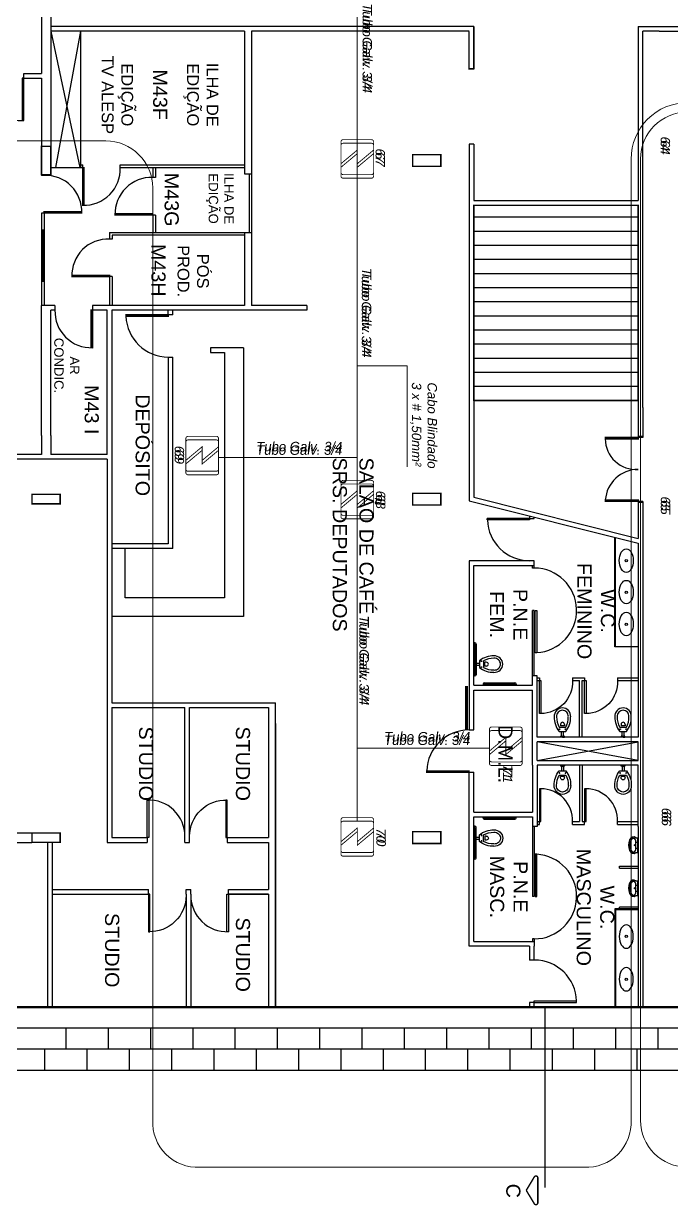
# Model space of a CAD drawing. Header units: metres. Extents: x -331 to 2982, y 362 to 2539.
# Drawn here: x 2805.57 to 2819.36, y 1292.61 to 1317.75 of the extents above; entities that cross this region are included whole.
import ezdxf
from ezdxf.enums import TextEntityAlignment as Align

# ---------------------------------------------------------------- set-up
doc = ezdxf.new("R2010")
doc.units = ezdxf.units.M
doc.layers.get('0').update_dxf_attribs({"color": 251})
for name, color, linetype in [('CX', 251, 'Continuous'), ('DET. FUMAÇA', 1, 'Continuous'), ('Div', 251, 'Continuous'), ('Mob', 251, 'Continuous'), ('Pis', 251, 'Continuous')]:
    doc.layers.add(name, color=color, linetype=linetype)
doc.styles.add('ARIAL', font='arial.ttf')
doc.styles.add('DESTAQUE', font='arial.ttf', dxfattribs={"height": 0.4})
doc.styles.get("Standard").update_dxf_attribs({"font": 'arial.ttf', "height": 0.3})

# ---------------------------------------------------------------- blocks, each defined once
blk = doc.blocks.new('Detector de fumaça')
at = {"layer": 'DET. FUMAÇA', "linetype": 'Continuous', "lineweight": 15, "const_width": 0.0187}
blk.add_lwpolyline([(774.599, 539.816), (775.249, 539.816, -0.414214), (775.296, 539.769), (775.296, 539.167, -0.414214), (775.249, 539.12), (774.599, 539.12, -0.414214), (774.553, 539.167), (774.553, 539.769, -0.414214)], format="xyb", close=True, dxfattribs=at)
blk.add_lwpolyline([(774.773, 539.816), (775.064, 539.468), (774.773, 539.468), (775.064, 539.12)], dxfattribs=at)
blk = doc.blocks.new('derw')
at = {"layer": 'Div', "color": 2, "linetype": 'Continuous', "lineweight": 15}
blk.add_lwpolyline([(814.419, 2191.53), (814.419, 2192.589), (816.571, 2192.589)], dxfattribs=at)
at = {"layer": 'Div', "color": 2, "linetype": 'Continuous', "lineweight": 15, "insert": (814.772, 2193.224), "char_height": 0.2, "attachment_point": 1}
blk.add_mtext_dynamic_manual_height_columns('{\\fArial|b0|i1|c0|p34;Cabo Blindado \\P3 x # 1,50mm²}', width=13.3188, gutter_width=2.5, heights=[0], dxfattribs=at)
blk = doc.blocks.new('VASO-SAN')
for p, q in [((302.351, 172.465), (302.38, 172.465)), ((302.38, 172.465), (302.38, 172.383)), ((302.411, 172.354), (302.411, 172.494)), ((302.499, 172.354), (302.499, 172.494)), ((302.599, 172.444), (302.499, 172.444)), ((302.599, 172.444), (302.599, 172.455)), ((302.599, 172.404), (302.599, 172.444)), ((302.619, 172.464), (302.609, 172.464)), ((302.619, 172.424), (302.619, 172.464)), ((302.619, 172.424), (302.619, 172.383)), ((302.351, 172.383), (302.38, 172.383)), ((302.599, 172.404), (302.499, 172.404)), ((302.599, 172.404), (302.599, 172.393)), ((302.619, 172.383), (302.609, 172.383))]:
    blk.add_line(p, q)
for centre in [(302.453, 172.486), (302.453, 172.362)]:
    blk.add_circle(centre, 0.00707)
for centre, radius, start, end in [((302.178, 172.42), 0.179, 86.6811, 178.7962), ((302.178, 172.427), 0.179, 181.2038, 273.3189), ((302.178, 172.42), 0.129, 86.6811, 178.7962), ((302.178, 172.427), 0.129, 181.2038, 273.3189), ((302.205, 172.134), 0.464, 50.6979, 92.0637), ((302.205, 172.134), 0.414, 60.1325, 92.0637), ((302.349, 172.422), 0.043, 86.6811, 178.7962), ((302.349, 172.426), 0.043, 181.2038, 273.3189), ((302.609, 172.455), 0.00935, 90, 180), ((302.205, 172.713), 0.464, 267.9363, 309.3021), ((302.205, 172.713), 0.414, 267.9363, 299.8675), ((302.609, 172.393), 0.00935, 180, 270)]:
    blk.add_arc(centre, radius, start, end)
blk = doc.blocks.new('MICTORIO')
at = {"layer": 'Mob'}
for p, q in [((251.968, 50.61), (251.968, 50.569)), ((251.968, 50.569), (252.282, 50.569)), ((252.063, 50.61), (252.187, 50.61)), ((252.063, 50.61), (252.063, 50.569)), ((252.187, 50.61), (252.187, 50.569)), ((252.282, 50.61), (252.282, 50.569))]:
    blk.add_line(p, q, dxfattribs=at)
blk.add_circle((252.125, 50.628), 0.0135, dxfattribs=at)
for centre, start, end in [((252.06, 50.743), 238.9514, 271.4823), ((252.19, 50.743), 268.5177, 301.0486)]:
    blk.add_arc(centre, 0.133, start, end, dxfattribs=at)
blk.add_ellipse((252.125, 50.659), major_axis=(-0.176, 0), ratio=0.617486, start_param=2.673339, end_param=6.751439, dxfattribs=at)
blk.add_rational_spline([(252.259, 50.629), (252.299, 50.679), (252.222, 50.717), (252.125, 50.766), (252.028, 50.717), (251.951, 50.679), (251.991, 50.629)], [1, 0.849339352205, 1, 0.762772005307, 1, 0.849339352207, 1], degree=2, knots=[2.673339, 2.673339, 2.673339, 3.868953, 3.868953, 5.555825, 5.555825, 6.751439, 6.751439, 6.751439], dxfattribs=at)
blk = doc.blocks.new('porta .9')
at = {"layer": 'CX', "ltscale": 8}
blk.add_lwpolyline([(0, 0), (0.03, 0), (0.03, 0.9), (0, 0.9)], close=True, dxfattribs=at)
at = {"layer": 'CX', "color": 1, "ltscale": 8}
blk.add_arc((0.03, 0.0295), 0.8705, 358.05796, 90, dxfattribs=at)
blk = doc.blocks.new('porta .7')
at = {"layer": 'CX', "ltscale": 8}
blk.add_lwpolyline([(0, 0), (0.03, 0), (0.03, 0.7), (0, 0.7)], close=True, dxfattribs=at)
at = {"layer": 'CX', "color": 1, "ltscale": 8}
blk.add_arc((0.03, 0.029), 0.671, 357.4911, 90, dxfattribs=at)
blk = doc.blocks.new('porta .8')
at = {"layer": 'CX', "ltscale": 8}
blk.add_lwpolyline([(0.03, 0), (0, 0), (0, 0.8), (0.03, 0.8)], close=True, dxfattribs=at)
at = {"layer": 'CX', "color": 1, "ltscale": 8}
blk.add_arc((0.029, 0.03), 0.771, 0, 92.1894, dxfattribs=at)

msp = doc.modelspace()

# ---------------------------------------------------------------- linework, layer by layer
at = {"lineweight": 0}
msp.add_lwpolyline([(2857.361, 1315.535), (2857.361, 1296.825), (2795.241, 1296.825), (2795.241, 1372.335)], dxfattribs=at)
msp.add_lwpolyline([(2818.651, 1309.735), (2818.651, 1313.885), (2815.151, 1313.885), (2815.151, 1309.735)], close=True, dxfattribs=at)
at = {"layer": 'Div', "color": 150, "linetype": 'Continuous', "lineweight": 0}
for p, q in [((2812.674, 1300.784), (2812.674, 1320.157)), ((2809.721, 1308.522), (2812.674, 1308.522)), ((2815.486, 1302.341), (2812.674, 1302.341))]:
    msp.add_line(p, q, dxfattribs=at)
at = {"layer": 'Div', "lineweight": 0}
for p, q in [((2806.781, 1314.745), (2806.831, 1314.745)), ((2806.781, 1314.745), (2806.831, 1314.745)), ((2806.831, 1314.685), (2806.831, 1314.745)), ((2807.631, 1314.745), (2810.271, 1314.745)), ((2807.631, 1314.745), (2810.271, 1314.745)), ((2807.631, 1314.685), (2807.631, 1314.745)), ((2805.951, 1314.535), (2805.951, 1314.518)), ((2805.951, 1314.535), (2805.951, 1314.518)), ((2806.011, 1314.518), (2805.951, 1314.518)), ((2806.011, 1314.518), (2805.951, 1314.518)), ((2806.011, 1314.518), (2806.011, 1314.535)), ((2806.011, 1314.518), (2806.011, 1314.535)), ((2806.771, 1314.685), (2806.831, 1314.685)), ((2806.771, 1314.685), (2806.831, 1314.685)), ((2807.631, 1314.685), (2810.271, 1314.685)), ((2807.631, 1314.685), (2810.271, 1314.685)), ((2808.321, 1314.685), (2808.321, 1314.476)), ((2808.381, 1314.476), (2808.321, 1314.476)), ((2808.381, 1314.476), (2808.321, 1314.476)), ((2808.381, 1314.685), (2808.381, 1314.476)), ((2810.371, 1314.555), (2810.371, 1313.305)), ((2810.421, 1314.555), (2810.421, 1313.305)), ((2805.951, 1313.718), (2805.951, 1311.755)), ((2806.011, 1313.718), (2805.951, 1313.718)), ((2806.011, 1313.718), (2806.011, 1311.755)), ((2808.321, 1313.676), (2808.321, 1313.305)), ((2808.381, 1313.676), (2808.321, 1313.676)), ((2808.381, 1313.676), (2808.381, 1313.305)), ((2806.011, 1313.353), (2805.951, 1313.353)), ((2806.011, 1313.353), (2805.951, 1313.353)), ((2805.981, 1313.353), (2805.981, 1312.262)), ((2805.981, 1313.353), (2805.981, 1312.262)), ((2807.401, 1313.305), (2807.401, 1313.166)), ((2807.401, 1313.305), (2810.271, 1313.305)), ((2807.401, 1313.305), (2807.401, 1313.166)), ((2808.011, 1313.245), (2807.461, 1313.245)), ((2807.461, 1313.245), (2807.461, 1313.166)), ((2810.271, 1313.245), (2807.461, 1313.245)), ((2807.461, 1313.245), (2807.461, 1313.166)), ((2808.071, 1313.305), (2810.271, 1313.305)), ((2807.461, 1313.166), (2807.401, 1313.166)), ((2807.461, 1313.166), (2807.401, 1313.166)), ((2806.011, 1312.262), (2805.951, 1312.262)), ((2807.401, 1312.366), (2807.401, 1311.755)), ((2807.461, 1312.366), (2807.401, 1312.366)), ((2807.461, 1312.366), (2807.461, 1311.755)), ((2816.341, 1307.225), (2815.441, 1307.225)), ((2815.441, 1307.195), (2815.441, 1307.225)), ((2816.341, 1307.195), (2815.441, 1307.195)), ((2816.401, 1306.168), (2816.401, 1306.225)), ((2816.441, 1306.168), (2816.401, 1306.168)), ((2816.441, 1306.168), (2816.441, 1306.225)), ((2816.401, 1303.875), (2816.401, 1305.268)), ((2816.441, 1305.268), (2816.401, 1305.268)), ((2816.441, 1303.875), (2816.441, 1305.268)), ((2816.461, 1305.268), (2816.491, 1305.268)), ((2816.461, 1304.368), (2816.461, 1305.268)), ((2816.491, 1305.268), (2816.491, 1304.368)), ((2816.491, 1304.368), (2816.461, 1304.368)), ((2816.501, 1303.835), (2816.551, 1303.835)), ((2816.501, 1303.775), (2816.551, 1303.775)), ((2816.551, 1303.835), (2816.551, 1303.775)), ((2817.251, 1303.835), (2817.511, 1303.835)), ((2817.251, 1303.835), (2817.251, 1303.775)), ((2817.251, 1303.775), (2817.401, 1303.775)), ((2817.401, 1302.575), (2817.401, 1303.775)), ((2817.461, 1302.575), (2817.461, 1303.775)), ((2817.461, 1303.775), (2817.511, 1303.775)), ((2817.511, 1303.835), (2817.511, 1303.775)), ((2818.211, 1303.835), (2818.651, 1303.835)), ((2818.211, 1303.835), (2818.211, 1303.775)), ((2818.211, 1303.775), (2818.651, 1303.775)), ((2817.401, 1301.975), (2817.401, 1300.775)), ((2817.461, 1301.975), (2817.461, 1300.775)), ((2816.401, 1300.675), (2816.401, 1299.183)), ((2816.441, 1300.675), (2816.441, 1299.183)), ((2816.501, 1300.775), (2816.551, 1300.775)), ((2816.501, 1300.715), (2816.551, 1300.715)), ((2816.551, 1300.715), (2816.551, 1300.775)), ((2817.251, 1300.775), (2817.401, 1300.775)), ((2817.251, 1300.715), (2817.251, 1300.775)), ((2817.251, 1300.715), (2817.511, 1300.715)), ((2817.461, 1300.775), (2817.511, 1300.775)), ((2817.511, 1300.715), (2817.511, 1300.775)), ((2818.211, 1300.775), (2818.651, 1300.775)), ((2818.211, 1300.715), (2818.211, 1300.775)), ((2818.211, 1300.715), (2818.651, 1300.715)), ((2816.461, 1300.083), (2816.461, 1299.183)), ((2816.491, 1300.083), (2816.461, 1300.083)), ((2816.491, 1299.183), (2816.491, 1300.083)), ((2818.251, 1299.827), (2818.651, 1299.827)), ((2818.251, 1299.787), (2818.251, 1299.827)), ((2818.251, 1299.787), (2818.651, 1299.787)), ((2816.441, 1299.183), (2816.401, 1299.183)), ((2816.461, 1299.183), (2816.491, 1299.183)), ((2818.651, 1298.959), (2818.251, 1298.959)), ((2818.251, 1298.919), (2818.251, 1298.959)), ((2816.401, 1298.283), (2816.401, 1298.225)), ((2816.441, 1298.283), (2816.401, 1298.283)), ((2816.441, 1298.283), (2816.441, 1298.225)), ((2817.341, 1296.931), (2817.341, 1296.961))]:
    msp.add_line(p, q, dxfattribs=at)
at = {"layer": 'Div', "color": 230, "linetype": 'Continuous', "lineweight": 0}
msp.add_line((2818.701, 1294.425), (2818.701, 1314.868), dxfattribs=at)
at = {"layer": 'Div', "lineweight": 0, "ltscale": 0.8}
for p, q in [((2818.751, 1308.967), (2818.651, 1308.967)), ((2818.651, 1308.967), (2818.651, 1308.947)), ((2818.751, 1308.947), (2818.651, 1308.947)), ((2818.751, 1308.967), (2818.751, 1308.947)), ((2818.751, 1307.587), (2818.651, 1307.587)), ((2818.651, 1307.587), (2818.651, 1307.567)), ((2818.751, 1307.567), (2818.651, 1307.567)), ((2818.751, 1307.587), (2818.751, 1307.567)), ((2816.341, 1307.225), (2816.341, 1307.195))]:
    msp.add_line(p, q, dxfattribs=at)
at = {"layer": 'Div', "color": 230, "linetype": 'Continuous', "lineweight": 0}
msp.add_lwpolyline([(2795.596, 1368.635), (2795.596, 1316.253, 0.414214), (2796.596, 1315.253), (2807.321, 1315.253, -0.414214), (2808.321, 1314.253), (2808.321, 1294.425, 0.443123), (2809.321, 1293.425), (2817.501, 1293.425, 0.444595), (2818.5, 1294.425), (2818.501, 1314.868, -0.414214), (2819.701, 1316.068), (2830.042, 1316.068, -0.414214), (2831.242, 1314.868), (2831.242, 1294.425, 0.414214), (2832.242, 1293.425), (2856.044, 1293.425, 0.414214), (2857.044, 1294.425), (2857.044, 1313.563, 0.414214), (2856.044, 1314.563), (2838.915, 1314.563, -0.414214), (2837.915, 1315.563), (2837.915, 1388.954, 0.414214)], format="xyb", dxfattribs=at)
at = {"layer": 'Div', "lineweight": 0, "ltscale": 0.8}
for points in [[(2817.951, 1308.947), (2817.951, 1308.917), (2818.651, 1308.917), (2818.651, 1308.947)], [(2817.951, 1307.617), (2817.951, 1307.587), (2818.651, 1307.587), (2818.651, 1307.617)]]:
    msp.add_lwpolyline(points, close=True, dxfattribs=at)
at = {"layer": 'Div', "color": 230, "linetype": 'Continuous', "lineweight": 0}
for centre, start, end in [((2819.701, 1314.868), 90, 180), ((2819.701, 1294.425), 180, 270)]:
    msp.add_arc(centre, 1, start, end, dxfattribs=at)
at = {"layer": 'Div', "lineweight": 0}
msp.add_arc((2816.441, 1299.183), 0.9, 270, 86.8153, dxfattribs=at)
at = {"layer": 'Pis'}
for p, q in [((2805.951, 1321.005), (2805.951, 1316.685)), ((2805.951, 1321.005), (2805.951, 1316.685)), ((2805.951, 1321.005), (2805.951, 1316.685)), ((2806.151, 1321.005), (2806.151, 1314.535)), ((2806.151, 1321.005), (2806.151, 1314.535)), ((2806.151, 1321.005), (2806.151, 1314.535)), ((2815.051, 1317.685), (2806.151, 1317.685)), ((2806.151, 1317.585), (2806.771, 1314.685)), ((2810.271, 1317.585), (2806.151, 1317.585)), ((2806.781, 1317.585), (2806.251, 1314.685)), ((2806.781, 1317.585), (2806.251, 1314.685)), ((2806.781, 1317.585), (2806.781, 1314.685)), ((2810.271, 1317.585), (2810.271, 1314.555)), ((2810.271, 1317.585), (2810.271, 1314.555)), ((2810.421, 1317.585), (2810.421, 1314.555)), ((2810.421, 1317.585), (2810.421, 1314.555)), ((2815.051, 1317.585), (2810.421, 1317.585)), ((2815.151, 1317.685), (2815.051, 1317.685)), ((2815.151, 1317.685), (2815.151, 1316.785)), ((2818.651, 1317.685), (2818.651, 1313.985)), ((2818.651, 1317.685), (2831.051, 1317.685)), ((2818.751, 1309.585), (2818.751, 1317.585)), ((2819.101, 1317.585), (2818.751, 1317.585)), ((2819.101, 1317.585), (2831.051, 1317.585)), ((2815.151, 1316.785), (2815.051, 1316.785)), ((2805.576, 1316.585), (2805.576, 1316.685)), ((2805.576, 1316.685), (2805.951, 1316.685)), ((2805.576, 1316.585), (2805.576, 1316.685)), ((2805.576, 1316.685), (2805.951, 1316.685)), ((2805.576, 1316.585), (2805.576, 1316.685)), ((2805.576, 1316.685), (2805.951, 1316.685)), ((2805.576, 1316.585), (2805.951, 1316.585)), ((2805.576, 1316.585), (2805.951, 1316.585)), ((2805.576, 1316.585), (2805.951, 1316.585)), ((2805.951, 1316.585), (2805.951, 1314.535)), ((2805.951, 1316.585), (2805.951, 1314.535)), ((2805.951, 1316.585), (2805.951, 1314.535)), ((2815.151, 1315.185), (2815.051, 1315.185)), ((2815.051, 1315.185), (2815.051, 1307.596)), ((2815.151, 1315.185), (2815.151, 1313.985)), ((2806.781, 1314.745), (2806.831, 1314.745)), ((2806.781, 1314.745), (2806.831, 1314.745)), ((2806.831, 1314.685), (2806.831, 1314.745)), ((2807.631, 1314.745), (2810.271, 1314.745)), ((2807.631, 1314.745), (2810.271, 1314.745)), ((2807.631, 1314.685), (2807.631, 1314.745)), ((2805.951, 1314.535), (2805.951, 1314.518)), ((2805.951, 1314.535), (2805.951, 1314.518)), ((2806.011, 1314.518), (2805.951, 1314.518)), ((2806.011, 1314.518), (2805.951, 1314.518)), ((2806.011, 1314.518), (2806.011, 1314.535)), ((2806.011, 1314.518), (2806.011, 1314.535)), ((2806.151, 1314.685), (2806.781, 1314.685)), ((2806.151, 1314.685), (2806.781, 1314.685)), ((2806.771, 1314.685), (2806.831, 1314.685)), ((2806.771, 1314.685), (2806.831, 1314.685)), ((2807.631, 1314.685), (2810.271, 1314.685)), ((2807.631, 1314.685), (2810.271, 1314.685)), ((2808.321, 1314.685), (2808.321, 1314.476)), ((2808.381, 1314.476), (2808.321, 1314.476)), ((2808.381, 1314.476), (2808.321, 1314.476)), ((2808.381, 1314.685), (2808.381, 1314.476)), ((2810.271, 1314.555), (2810.421, 1314.555)), ((2810.371, 1314.555), (2810.371, 1313.305)), ((2810.421, 1314.555), (2810.421, 1313.305)), ((2815.151, 1313.985), (2818.651, 1313.985)), ((2815.151, 1313.985), (2818.651, 1313.985)), ((2805.951, 1313.718), (2805.951, 1311.755)), ((2806.011, 1313.718), (2805.951, 1313.718)), ((2806.011, 1313.718), (2806.011, 1311.755)), ((2815.151, 1313.885), (2818.651, 1313.885)), ((2815.151, 1313.885), (2815.151, 1307.674)), ((2818.651, 1313.885), (2818.651, 1309.585)), ((2808.321, 1313.676), (2808.321, 1313.305)), ((2808.381, 1313.676), (2808.321, 1313.676)), ((2808.381, 1313.676), (2808.381, 1313.305)), ((2815.151, 1313.635), (2818.651, 1313.635)), ((2806.011, 1313.353), (2805.951, 1313.353)), ((2806.011, 1313.353), (2805.951, 1313.353)), ((2805.981, 1313.353), (2805.981, 1312.262)), ((2805.981, 1313.353), (2805.981, 1312.262)), ((2807.401, 1313.305), (2807.401, 1313.166)), ((2807.401, 1313.305), (2810.271, 1313.305)), ((2807.401, 1313.305), (2807.401, 1313.166)), ((2808.011, 1313.245), (2807.461, 1313.245)), ((2807.461, 1313.245), (2807.461, 1313.166)), ((2810.271, 1313.245), (2807.461, 1313.245)), ((2807.461, 1313.245), (2807.461, 1313.166)), ((2808.071, 1313.305), (2810.271, 1313.305)), ((2810.271, 1313.305), (2810.271, 1311.755)), ((2810.271, 1313.305), (2810.271, 1311.755)), ((2810.271, 1313.305), (2810.421, 1313.305)), ((2810.421, 1313.305), (2810.421, 1311.755)), ((2810.421, 1313.305), (2810.421, 1311.755)), ((2815.151, 1313.335), (2818.651, 1313.335)), ((2807.461, 1313.166), (2807.401, 1313.166)), ((2807.461, 1313.166), (2807.401, 1313.166)), ((2815.151, 1313.035), (2818.651, 1313.035)), ((2815.151, 1312.735), (2818.651, 1312.735)), ((2815.151, 1312.435), (2818.651, 1312.435)), ((2806.011, 1312.262), (2805.951, 1312.262)), ((2807.401, 1312.366), (2807.401, 1311.755)), ((2807.461, 1312.366), (2807.401, 1312.366)), ((2807.461, 1312.366), (2807.461, 1311.755)), ((2815.151, 1312.135), (2818.651, 1312.135)), ((2805.951, 1308.985), (2805.951, 1311.755)), ((2806.24, 1311.755), (2805.951, 1311.755)), ((2806.24, 1311.755), (2806.24, 1311.655)), ((2810.271, 1311.755), (2807.04, 1311.755)), ((2807.04, 1311.755), (2807.04, 1311.655)), ((2811.599, 1311.755), (2810.421, 1311.755)), ((2811.599, 1311.755), (2811.599, 1311.655)), ((2815.151, 1311.835), (2818.651, 1311.835)), ((2806.151, 1308.985), (2806.151, 1311.655)), ((2806.24, 1311.655), (2806.151, 1311.655)), ((2807.351, 1311.655), (2807.04, 1311.655)), ((2807.351, 1308.585), (2807.351, 1311.655)), ((2807.451, 1311.655), (2807.451, 1303.305)), ((2811.599, 1311.655), (2807.451, 1311.655)), ((2808.651, 1311.555), (2808.651, 1311.655)), ((2808.751, 1311.555), (2808.651, 1311.555)), ((2808.751, 1311.555), (2808.751, 1311.655)), ((2815.151, 1311.535), (2818.651, 1311.535)), ((2805.951, 1308.985), (2805.951, 1311.285)), ((2806.151, 1308.985), (2806.151, 1311.185)), ((2807.351, 1308.585), (2807.351, 1311.185)), ((2815.151, 1311.235), (2818.651, 1311.235)), ((2815.151, 1310.935), (2818.651, 1310.935)), ((2810.251, 1310.855), (2809.551, 1310.855)), ((2809.551, 1310.855), (2809.551, 1310.755)), ((2809.551, 1310.755), (2809.851, 1310.755)), ((2809.851, 1310.755), (2809.851, 1305.535)), ((2810.251, 1310.855), (2810.251, 1305.135)), ((2808.651, 1310.655), (2808.651, 1306.685)), ((2808.651, 1310.655), (2808.751, 1310.655)), ((2808.751, 1306.585), (2808.751, 1310.655)), ((2815.151, 1310.635), (2818.651, 1310.635)), ((2815.151, 1310.335), (2818.651, 1310.335)), ((2815.151, 1310.035), (2818.651, 1310.035)), ((2815.151, 1309.735), (2818.651, 1309.735)), ((2818.651, 1309.585), (2818.651, 1308.967)), ((2818.751, 1309.585), (2818.751, 1308.967)), ((2805.951, 1308.985), (2805.951, 1308.585)), ((2805.951, 1308.985), (2805.951, 1308.585)), ((2806.151, 1308.985), (2806.151, 1308.585)), ((2806.151, 1308.985), (2806.151, 1308.585)), ((2818.751, 1308.967), (2818.651, 1308.967)), ((2818.651, 1308.967), (2818.651, 1308.947)), ((2818.651, 1308.967), (2818.751, 1308.967)), ((2818.751, 1308.947), (2818.651, 1308.947)), ((2818.751, 1308.967), (2818.751, 1308.947)), ((2805.951, 1308.585), (2796.174, 1308.585)), ((2807.351, 1308.485), (2796.174, 1308.485)), ((2807.351, 1308.585), (2806.151, 1308.585)), ((2807.351, 1308.585), (2806.151, 1308.585)), ((2807.351, 1308.485), (2807.351, 1300.335)), ((2815.151, 1308.205), (2815.151, 1307.674)), ((2815.151, 1307.674), (2818.651, 1306.799)), ((2815.151, 1307.674), (2818.651, 1306.799)), ((2815.051, 1307.596), (2818.651, 1306.696)), ((2818.751, 1307.587), (2818.651, 1307.587)), ((2818.651, 1307.587), (2818.651, 1307.567)), ((2818.751, 1307.567), (2818.651, 1307.567)), ((2818.651, 1307.567), (2818.651, 1306.799)), ((2818.651, 1307.567), (2818.751, 1307.567)), ((2818.751, 1307.587), (2818.751, 1307.567)), ((2818.751, 1307.567), (2818.751, 1306.774)), ((2816.341, 1307.225), (2815.441, 1307.225)), ((2815.441, 1307.195), (2815.441, 1307.225)), ((2816.341, 1307.195), (2815.441, 1307.195)), ((2816.341, 1307.274), (2816.341, 1307.225)), ((2816.341, 1307.225), (2816.441, 1307.225)), ((2816.341, 1307.225), (2816.341, 1307.195)), ((2816.441, 1307.225), (2816.441, 1307.249)), ((2808.651, 1306.685), (2807.451, 1306.685)), ((2818.151, 1304.496), (2818.151, 1306.821)), ((2818.171, 1304.496), (2818.171, 1306.816)), ((2818.651, 1306.696), (2818.651, 1303.875)), ((2818.751, 1306.774), (2818.751, 1296.845)), ((2808.751, 1306.585), (2807.451, 1306.585)), ((2807.731, 1305.535), (2807.731, 1306.585)), ((2816.441, 1306.325), (2815.051, 1306.325)), ((2815.051, 1306.325), (2815.051, 1302.725)), ((2815.151, 1303.675), (2815.151, 1306.225)), ((2815.151, 1306.225), (2816.441, 1306.225)), ((2816.401, 1306.168), (2816.401, 1306.225)), ((2816.441, 1306.168), (2816.401, 1306.168)), ((2816.441, 1306.225), (2816.441, 1306.325)), ((2816.441, 1306.168), (2816.441, 1306.225)), ((2809.851, 1305.535), (2807.731, 1305.535)), ((2816.401, 1303.875), (2816.401, 1305.268)), ((2816.441, 1305.268), (2816.401, 1305.268)), ((2816.441, 1303.875), (2816.441, 1305.268)), ((2816.461, 1305.268), (2816.491, 1305.268)), ((2816.461, 1304.368), (2816.461, 1305.268)), ((2816.491, 1305.268), (2816.491, 1304.368)), ((2810.251, 1305.135), (2807.451, 1305.135)), ((2815.176, 1304.575), (2815.151, 1304.575)), ((2815.175, 1304.55), (2815.151, 1304.55)), ((2815.176, 1304.549), (2815.176, 1303.9)), ((2815.201, 1304.55), (2815.201, 1303.899)), ((2818.651, 1304.496), (2818.151, 1304.496)), ((2816.491, 1304.368), (2816.461, 1304.368)), ((2815.175, 1303.899), (2815.151, 1303.899)), ((2815.176, 1303.874), (2815.151, 1303.874)), ((2815.151, 1303.675), (2816.401, 1303.675)), ((2815.351, 1303.7), (2815.351, 1303.675)), ((2815.376, 1303.725), (2816.027, 1303.725)), ((2815.376, 1303.699), (2815.376, 1303.675)), ((2815.377, 1303.7), (2816.026, 1303.7)), ((2816.027, 1303.699), (2816.027, 1303.675)), ((2816.052, 1303.7), (2816.052, 1303.675)), ((2816.401, 1303.675), (2816.401, 1303.875)), ((2816.501, 1303.875), (2816.401, 1303.875)), ((2816.501, 1302.575), (2816.501, 1303.875)), ((2816.501, 1303.835), (2816.551, 1303.835)), ((2816.501, 1303.775), (2816.551, 1303.775)), ((2816.551, 1303.835), (2816.551, 1303.775)), ((2817.251, 1303.835), (2817.511, 1303.835)), ((2817.251, 1303.835), (2817.251, 1303.775)), ((2817.251, 1303.775), (2817.401, 1303.775)), ((2817.401, 1302.575), (2817.401, 1303.775)), ((2817.461, 1302.575), (2817.461, 1303.775)), ((2817.461, 1303.775), (2817.511, 1303.775)), ((2817.511, 1303.835), (2817.511, 1303.775)), ((2818.211, 1303.835), (2818.651, 1303.835)), ((2818.211, 1303.835), (2818.211, 1303.775)), ((2818.211, 1303.775), (2818.651, 1303.775)), ((2818.651, 1303.875), (2818.651, 1302.575)), ((2815.151, 1302.725), (2815.151, 1303.575)), ((2815.151, 1303.575), (2816.401, 1303.575)), ((2816.401, 1302.575), (2816.401, 1303.575)), ((2807.451, 1303.305), (2810.931, 1303.305)), ((2807.451, 1303.205), (2807.451, 1300.435)), ((2807.451, 1303.205), (2809.006, 1303.205)), ((2809.006, 1300.335), (2809.006, 1303.205)), ((2809.106, 1303.205), (2810.781, 1303.205)), ((2809.106, 1300.335), (2809.106, 1303.205)), ((2810.781, 1303.205), (2810.781, 1300.435)), ((2810.931, 1296.845), (2810.931, 1303.305)), ((2810.931, 1302.865), (2810.931, 1296.845)), ((2815.051, 1302.725), (2815.151, 1302.725)), ((2816.401, 1301.975), (2816.401, 1302.575)), ((2818.651, 1302.575), (2816.501, 1302.575)), ((2818.651, 1302.075), (2816.501, 1302.475)), ((2816.501, 1302.075), (2818.651, 1302.475)), ((2818.651, 1302.475), (2816.501, 1302.475)), ((2816.501, 1302.075), (2816.501, 1302.475)), ((2818.651, 1302.075), (2818.651, 1302.475)), ((2816.401, 1301.975), (2816.401, 1300.975)), ((2816.501, 1302.075), (2818.651, 1302.075)), ((2818.651, 1301.975), (2816.501, 1301.975)), ((2816.501, 1301.975), (2816.501, 1300.675)), ((2817.401, 1301.975), (2817.401, 1300.775)), ((2817.461, 1301.975), (2817.461, 1300.775)), ((2818.651, 1300.675), (2818.651, 1301.975)), ((2815.051, 1298.125), (2815.051, 1301.825)), ((2815.051, 1301.825), (2815.151, 1301.825)), ((2815.151, 1300.975), (2815.151, 1301.825)), ((2815.151, 1300.975), (2816.401, 1300.975)), ((2815.151, 1298.225), (2815.151, 1300.875)), ((2815.151, 1300.875), (2816.401, 1300.875)), ((2815.351, 1300.85), (2815.351, 1300.875)), ((2815.376, 1300.851), (2815.376, 1300.875)), ((2816.027, 1300.851), (2816.027, 1300.875)), ((2816.052, 1300.85), (2816.052, 1300.875)), ((2816.401, 1300.875), (2816.401, 1300.675)), ((2815.176, 1300.676), (2815.151, 1300.676)), ((2815.175, 1300.651), (2815.151, 1300.651)), ((2815.176, 1300.001), (2815.176, 1300.65)), ((2815.201, 1300), (2815.201, 1300.651)), ((2815.376, 1300.825), (2816.027, 1300.825)), ((2815.377, 1300.85), (2816.026, 1300.85)), ((2816.501, 1300.675), (2816.401, 1300.675)), ((2816.401, 1300.675), (2816.401, 1299.183)), ((2816.441, 1300.675), (2816.441, 1299.183)), ((2816.501, 1300.775), (2816.551, 1300.775)), ((2816.501, 1300.715), (2816.551, 1300.715)), ((2816.551, 1300.715), (2816.551, 1300.775)), ((2817.251, 1300.775), (2817.401, 1300.775)), ((2817.251, 1300.715), (2817.251, 1300.775)), ((2817.251, 1300.715), (2817.511, 1300.715)), ((2817.461, 1300.775), (2817.511, 1300.775)), ((2817.511, 1300.715), (2817.511, 1300.775)), ((2818.211, 1300.775), (2818.651, 1300.775)), ((2818.211, 1300.715), (2818.211, 1300.775)), ((2818.211, 1300.715), (2818.651, 1300.715)), ((2818.651, 1300.675), (2818.651, 1296.845)), ((2798.226, 1300.535), (2805.751, 1300.535)), ((2807.451, 1300.435), (2808.206, 1300.435)), ((2808.206, 1300.435), (2808.206, 1300.335)), ((2809.906, 1300.435), (2810.781, 1300.435)), ((2809.906, 1300.435), (2809.906, 1300.335)), ((2798.226, 1300.335), (2805.751, 1300.335)), ((2806.081, 1300.335), (2806.081, 1296.845)), ((2806.081, 1300.335), (2806.081, 1296.845)), ((2806.181, 1300.335), (2806.181, 1296.845)), ((2806.181, 1300.335), (2806.181, 1296.845)), ((2807.351, 1300.335), (2808.206, 1300.335)), ((2809.006, 1300.335), (2809.106, 1300.335)), ((2809.906, 1300.335), (2810.781, 1300.335)), ((2810.781, 1300.335), (2810.781, 1299.335)), ((2815.175, 1300), (2815.151, 1300)), ((2815.176, 1299.975), (2815.151, 1299.975)), ((2816.461, 1300.083), (2816.461, 1299.183)), ((2816.491, 1300.083), (2816.461, 1300.083)), ((2816.491, 1299.183), (2816.491, 1300.083)), ((2818.251, 1299.827), (2818.651, 1299.827)), ((2818.251, 1299.787), (2818.251, 1299.827)), ((2818.251, 1299.787), (2818.651, 1299.787)), ((2806.181, 1299.335), (2808.231, 1299.335)), ((2806.181, 1299.235), (2808.231, 1299.235)), ((2808.231, 1299.235), (2808.231, 1299.335)), ((2809.031, 1299.335), (2809.131, 1299.335)), ((2809.031, 1299.235), (2809.031, 1299.335)), ((2809.031, 1299.235), (2809.031, 1296.845)), ((2809.131, 1299.235), (2809.131, 1299.335)), ((2809.131, 1299.235), (2809.131, 1296.845)), ((2809.931, 1299.335), (2810.781, 1299.335)), ((2809.931, 1299.235), (2809.931, 1299.335)), ((2809.931, 1299.235), (2810.781, 1299.235)), ((2810.781, 1299.235), (2809.931, 1299.235)), ((2810.781, 1299.235), (2810.781, 1296.845)), ((2816.441, 1299.183), (2816.401, 1299.183)), ((2816.461, 1299.183), (2816.491, 1299.183)), ((2818.151, 1298.919), (2818.151, 1296.845)), ((2818.651, 1298.919), (2818.151, 1298.919)), ((2818.171, 1298.902), (2818.171, 1296.845)), ((2818.651, 1298.902), (2818.171, 1298.902)), ((2818.651, 1298.959), (2818.251, 1298.959)), ((2818.251, 1298.919), (2818.251, 1298.959)), ((2816.341, 1298.125), (2815.051, 1298.125)), ((2815.151, 1298.225), (2816.441, 1298.225)), ((2816.341, 1298.125), (2816.341, 1297.831)), ((2816.401, 1298.283), (2816.401, 1298.225)), ((2816.441, 1298.283), (2816.401, 1298.283)), ((2816.441, 1298.283), (2816.441, 1298.225)), ((2816.441, 1298.225), (2816.441, 1298.125)), ((2816.441, 1297.831), (2816.441, 1298.125)), ((2816.441, 1297.831), (2816.341, 1297.831)), ((2816.441, 1296.931), (2816.341, 1296.931)), ((2816.341, 1296.931), (2816.341, 1296.845)), ((2816.441, 1296.961), (2817.341, 1296.961)), ((2816.441, 1296.931), (2816.441, 1296.961)), ((2816.441, 1296.845), (2816.441, 1296.931)), ((2816.441, 1296.931), (2817.341, 1296.931)), ((2817.341, 1296.931), (2817.341, 1296.961)), ((2795.241, 1296.825), (2838.501, 1296.825)), ((2795.261, 1296.845), (2838.501, 1296.845)), ((2816.663, 1296.826), (2816.663, 1292.993)), ((2838.501, 1296.385), (2794.801, 1296.385)), ((2806.021, 1296.385), (2806.021, 1296.385)), ((2806.471, 1296.385), (2806.471, 1295.935)), ((2806.921, 1296.385), (2806.921, 1296.385)), ((2807.371, 1296.385), (2807.371, 1295.935)), ((2807.821, 1296.385), (2807.821, 1296.385)), ((2808.271, 1296.385), (2808.271, 1295.935)), ((2808.721, 1296.385), (2808.721, 1296.385)), ((2809.171, 1296.385), (2809.171, 1295.935)), ((2809.621, 1296.385), (2809.621, 1296.385)), ((2810.071, 1296.385), (2810.071, 1295.935)), ((2810.521, 1296.385), (2810.521, 1296.385)), ((2810.971, 1296.385), (2810.971, 1295.935)), ((2811.421, 1296.385), (2811.421, 1296.385)), ((2811.871, 1296.385), (2811.871, 1295.935)), ((2812.321, 1296.385), (2812.321, 1296.385)), ((2812.771, 1296.385), (2812.771, 1295.935)), ((2813.221, 1296.385), (2813.221, 1296.385)), ((2813.671, 1296.385), (2813.671, 1295.935)), ((2814.121, 1296.385), (2814.121, 1296.385)), ((2814.571, 1296.385), (2814.571, 1295.935)), ((2815.021, 1296.385), (2815.021, 1296.385)), ((2815.471, 1296.385), (2815.471, 1295.935)), ((2815.921, 1296.385), (2815.921, 1296.385)), ((2816.371, 1296.385), (2816.371, 1295.935)), ((2816.821, 1296.385), (2816.821, 1296.385)), ((2817.271, 1296.385), (2817.271, 1295.935)), ((2817.721, 1296.385), (2817.721, 1296.385)), ((2818.171, 1296.385), (2818.171, 1295.935)), ((2818.621, 1296.385), (2818.621, 1296.385)), ((2819.071, 1296.385), (2819.071, 1295.935)), ((2838.501, 1295.935), (2794.351, 1295.935)), ((2806.021, 1295.935), (2806.021, 1295.485)), ((2806.921, 1295.935), (2806.921, 1295.485)), ((2807.821, 1295.935), (2807.821, 1295.485)), ((2808.721, 1295.935), (2808.721, 1295.485)), ((2809.621, 1295.935), (2809.621, 1295.485)), ((2810.521, 1295.935), (2810.521, 1295.485)), ((2811.421, 1295.935), (2811.421, 1295.485)), ((2812.321, 1295.935), (2812.321, 1295.485)), ((2813.221, 1295.935), (2813.221, 1295.485)), ((2814.121, 1295.935), (2814.121, 1295.485)), ((2815.021, 1295.935), (2815.021, 1295.485)), ((2815.921, 1295.935), (2815.921, 1295.485)), ((2816.821, 1295.935), (2816.821, 1295.485)), ((2817.721, 1295.935), (2817.721, 1295.485)), ((2818.621, 1295.935), (2818.621, 1295.485)), ((2838.501, 1295.485), (2794.351, 1295.485))]:
    msp.add_line(p, q, dxfattribs=at)
at = {"layer": 'Pis', "const_width": 0.03}
for points in [[(2857.361, 1315.535), (2857.361, 1296.825), (2795.241, 1296.825), (2795.241, 1372.335)], [(2815.151, 1317.685), (2815.151, 1316.785), (2815.051, 1316.785), (2815.051, 1317.585)]]:
    msp.add_lwpolyline(points, dxfattribs=at)
for points in [[(2805.951, 1314.535), (2805.951, 1315.135), (2806.151, 1315.135), (2806.151, 1314.535)], [(2805.951, 1314.535), (2805.951, 1315.135), (2806.151, 1315.135), (2806.151, 1314.535)], [(2813.851, 1314.96), (2814.451, 1314.96), (2814.451, 1314.71), (2813.851, 1314.71)], [(2806.861, 1314.685), (2806.831, 1314.685), (2806.831, 1313.885), (2806.861, 1313.885)], [(2806.011, 1313.748), (2806.011, 1313.718), (2806.811, 1313.718), (2806.811, 1313.748)], [(2808.321, 1313.706), (2808.321, 1313.676), (2807.521, 1313.676), (2807.521, 1313.706)], [(2818.651, 1309.735), (2818.651, 1313.885), (2815.151, 1313.885), (2815.151, 1309.735)], [(2807.401, 1312.396), (2807.401, 1312.366), (2806.601, 1312.366), (2806.601, 1312.396)], [(2807.01, 1311.655), (2807.04, 1311.655), (2807.04, 1310.855), (2807.01, 1310.855)], [(2808.651, 1311.525), (2808.651, 1311.555), (2807.751, 1311.555), (2807.751, 1311.525)], [(2817.951, 1308.947), (2817.951, 1308.917), (2818.651, 1308.917), (2818.651, 1308.947)], [(2805.751, 1307.735), (2806.351, 1307.735), (2806.351, 1307.535), (2805.751, 1307.535)], [(2813.851, 1307.76), (2814.451, 1307.76), (2814.451, 1307.51), (2813.851, 1307.51)], [(2817.951, 1307.617), (2817.951, 1307.587), (2818.651, 1307.587), (2818.651, 1307.617)], [(2814.983, 1303.645), (2815.013, 1303.645), (2815.013, 1302.745), (2814.983, 1302.745)], [(2815.051, 1301.855), (2815.051, 1301.825), (2814.151, 1301.825), (2814.151, 1301.855)], [(2805.751, 1300.535), (2806.351, 1300.535), (2806.351, 1300.335), (2805.751, 1300.335)], [(2813.851, 1300.56), (2814.451, 1300.56), (2814.451, 1300.31), (2813.851, 1300.31)]]:
    msp.add_lwpolyline(points, close=True, dxfattribs=at)
msp.add_lwpolyline([(2816.269, 1292.934), (2816.44, 1293.219, -0.760667), (2816.516, 1293.198), (2816.516, 1292.671, -0.760667), (2816.44, 1292.65), (2816.269, 1292.934)], format="xyb", dxfattribs=at)
at = {"layer": 'Pis'}
for centre in [(2818.398, 1306.327), (2818.398, 1305.652), (2818.398, 1304.973), (2818.398, 1298.337), (2818.398, 1297.424)]:
    msp.add_circle(centre, 0.0243, dxfattribs=at)
for centre, radius, start, end in [((2806.04, 1313.748), 0.771, 357.8389, 92.1611), ((2806.86, 1314.656), 0.771, 267.8389, 2.1611), ((2808.292, 1313.705), 0.771, 87.8389, 182.1611), ((2807.372, 1312.395), 0.771, 87.8389, 182.1611), ((2807.011, 1311.626), 0.771, 177.8389, 272.1611), ((2808.652, 1311.556), 0.901, 181.9659, 269.9762), ((2818.603, 1308.917), 0.652, 180, 274.2422), ((2818.651, 1307.565), 0.702, 90, 175.7578), ((2816.342, 1307.226), 0.901, 181.9659, 269.9762), ((2816.441, 1305.268), 0.9, 273.1847, 90), ((2815.174, 1304.548), 0.00182, 14.1406, 76.7698), ((2815.176, 1304.55), 0.025, 0, 90), ((2815.174, 1303.901), 0.00182, 283.2302, 345.8594), ((2815.176, 1303.899), 0.025, 270, 0), ((2815.376, 1303.7), 0.025, 90, 180), ((2815.378, 1303.698), 0.00182, 104.1406, 166.7698), ((2816.026, 1303.698), 0.00182, 13.2302, 75.8594), ((2816.027, 1303.7), 0.025, 0, 90), ((2815.052, 1301.824), 0.901, 90.0238, 178.0341), ((2815.174, 1300.65), 0.00182, 14.1406, 76.7698), ((2815.176, 1300.651), 0.025, 0, 90), ((2815.376, 1300.85), 0.025, 180, 270), ((2815.378, 1300.852), 0.00182, 193.2302, 255.8594), ((2816.026, 1300.852), 0.00182, 284.1406, 346.7698), ((2816.027, 1300.85), 0.025, 270, 0), ((2815.174, 1300.002), 0.00182, 283.2302, 345.8594), ((2815.176, 1300), 0.025, 270, 0), ((2816.441, 1299.183), 0.9, 270, 86.8153), ((2816.441, 1296.93), 0.901, 1.9659, 89.9762)]:
    msp.add_arc(centre, radius, start, end, dxfattribs=at)
for centre in [(2818.398, 1306.327), (2818.398, 1305.657), (2818.398, 1304.978)]:
    msp.add_ellipse(centre, major_axis=(0, 0.25), ratio=0.598195, dxfattribs=at)
at = {"layer": 'Pis', "extrusion": (0, 0, -1)}
for centre in [(2818.398, 1298.332), (2818.398, 1297.424)]:
    msp.add_ellipse(centre, major_axis=(0, -0.25), ratio=0.598195, dxfattribs=at)

# ---------------------------------------------------------------- block references
at = {"layer": 'DET. FUMAÇA', "linetype": 'Continuous', "lineweight": 0, "rotation": 270}
for p in [(2273.206, 2089.832), (2273.206, 2089.756), (2269.906, 2083.523), (2269.906, 2083.447), (2273.206, 2082.586), (2273.206, 2082.51), (2276.366, 2077.341), (2276.366, 2077.265), (2273.206, 2075.413), (2273.206, 2075.337)]:
    msp.add_blockref('Detector de fumaça', p, dxfattribs=at)
at = {"layer": 'Div', "color": 150, "linetype": 'Continuous', "lineweight": 15, "rotation": 270}
msp.add_blockref('derw', (621.145, 2124.889), dxfattribs=at)
at = {"layer": 'Pis'}
for name, p, rotation in [('porta .9', (2805.576, 1316.585), 180), ('VASO-SAN', (3117.77, 1476.549), 180), ('VASO-SAN', (2644.616, 1605.194), 270), ('VASO-SAN', (2645.906, 1605.194), 270), ('MICTORIO', (2869.212, 1048.15), 89.99999999999999), ('MICTORIO', (2869.212, 1047.234), 89.99999999999999), ('porta .8', (2809.931, 1299.235), 180)]:
    msp.add_blockref(name, p, dxfattribs=dict(at, rotation=rotation))
at = {"layer": 'Pis', "xscale": -1}
for name, p, rotation in [('porta .7', (2816.551, 1303.775), 180), ('porta .7', (2817.511, 1303.775), 180), ('VASO-SAN', (2644.616, 999.356), 270), ('VASO-SAN', (2645.906, 999.356), 270), ('porta .8', (2808.231, 1299.235), 180)]:
    msp.add_blockref(name, p, dxfattribs=dict(at, rotation=rotation))
at = {"layer": 'Pis'}
for name, p in [('porta .7', (2816.551, 1300.775)), ('porta .7', (2817.511, 1300.775)), ('porta .8', (2808.206, 1300.435))]:
    msp.add_blockref(name, p, dxfattribs=at)
at = {"layer": 'Pis', "xscale": -1}
for name, p in [('porta .8', (2809.906, 1300.435)), ('VASO-SAN', (3117.77, 1128.001))]:
    msp.add_blockref(name, p, dxfattribs=at)

# ---------------------------------------------------------------- texts
at = {"layer": 'Div', "color": 2, "linetype": 'Continuous', "lineweight": 0, "char_height": 0.2, "attachment_point": 1, "rotation": 270}
for insert in [(2812.987, 1318.179), (2812.987, 1318.103), (2812.971, 1312.554), (2812.971, 1312.478), (2812.92, 1305.16), (2812.92, 1305.084)]:
    msp.add_mtext_dynamic_manual_height_columns('{\\fArial|b0|i1|c0|p34;Tubo Galv. 3/4 }', width=13.3188, gutter_width=2.5, heights=[0], dxfattribs=dict(at, insert=insert))
at = {"layer": 'Div', "color": 3, "linetype": 'Continuous', "lineweight": 0, "char_height": 0.2, "attachment_point": 1, "rotation": 270}
for s, insert in [('{\\fArial|b0|i1|c0|p34;64}', (2819.329, 1315.345)), ('{\\fArial|b0|i1|c0|p34;64}', (2819.329, 1315.269)), ('{\\fArial|b0|i1|c0|p34;67}', (2813.263, 1315.091)), ('{\\fArial|b0|i1|c0|p34;67}', (2813.263, 1315.015)), ('{\\fArial|b0|i1|c0|p34;69}', (2808.988, 1308.769)), ('{\\fArial|b0|i1|c0|p34;69}', (2808.988, 1308.693)), ('{\\fArial|b0|i1|c0|p34;68}', (2813.271, 1307.814)), ('{\\fArial|b0|i1|c0|p34;68}', (2813.271, 1307.738)), ('{\\fArial|b0|i1|c0|p34;65}', (2819.333, 1307.691)), ('{\\fArial|b0|i1|c0|p34;65}', (2819.333, 1307.615)), ('{\\fArial|b0|i1|c0|p34;71}', (2815.973, 1301.985)), ('{\\fArial|b0|i1|c0|p34;71}', (2815.973, 1301.909)), ('{\\fArial|b0|i1|c0|p34;66}', (2819.354, 1301.07)), ('{\\fArial|b0|i1|c0|p34;66}', (2819.354, 1300.994)), ('{\\fArial|b0|i1|c0|p34;70}', (2813.28, 1300.636)), ('{\\fArial|b0|i1|c0|p34;70}', (2813.28, 1300.56))]:
    msp.add_mtext_dynamic_manual_height_columns(s, width=13.3188, gutter_width=2.5, heights=[0], dxfattribs=dict(at, insert=insert))
at = {"layer": 'Div', "color": 2, "linetype": 'Continuous', "lineweight": 0, "char_height": 0.2, "attachment_point": 1}
for insert in [(2810.523, 1308.853), (2810.523, 1308.777), (2813.245, 1302.682), (2813.245, 1302.606)]:
    msp.add_mtext_dynamic_manual_height_columns('{\\fArial|b0|i1|c0|p34;Tubo Galv. 3/4 }', width=13.3188, gutter_width=2.5, heights=[0], dxfattribs=dict(at, insert=insert))
at = {"layer": 'Pis', "style": 'ARIAL'}
for s, p in [('M43F', (2808.33, 1316.236)), ('M43G', (2808.574, 1314.004)), ('M43H', (2808.293, 1312.503)), ('M43 I', (2806.873, 1309.535))]:
    msp.add_text(s, height=0.3, rotation=270, dxfattribs=at).set_placement(p, align=Align.CENTER)
at = {"layer": 'Pis', "style": 'DESTAQUE'}
for s, p in [('SRS. DEPUTADOS', (2812.153, 1308.519)), ('SALÃO DE CAFÉ', (2812.719, 1308.519))]:
    msp.add_text(s, height=0.3, rotation=270, dxfattribs=at).set_placement(p)
at = {"layer": 'Pis', "attachment_point": 8, "rotation": 270, "style": 'DESTAQUE'}
for s, insert, char_height, width in [('\\PEDIÇÃO\\PTV ALESP', (2807.233, 1316.233), 0.25, 2.2626), ('ILHA DE \\PEDIÇÃO', (2808.975, 1316.233), 0.25, 2.2626), ('ILHA DE \\PEDIÇÃO', (2809.451, 1314.026), 0.2, 2.01008), ('PÓS\\PPROD.', (2808.845, 1312.483), 0.25, 2.2626), ('AR \\PCONDIC.', (2806.222, 1310.476), 0.2, 2.6379), ('DEPÓSITO', (2807.953, 1308.782), 0.3, 2.2626), ('W.C.\\PFEMININO', (2817.354, 1305.254), 0.3, 2.2626), ('P.N.E\\PFEM.', (2815.495, 1305.178), 0.3, 2.2626), ('STUDIO', (2808.025, 1302.007), 0.3, 2.2626), ('STUDIO', (2810.087, 1302.007), 0.3, 2.2626), ('D.M.L.', (2815.678, 1302.214), 0.3, 2.2626), ('W.C.\\PMASCULINO', (2817.338, 1298.951), 0.3, 2.2626), ('P.N.E\\PMASC.', (2815.495, 1299.39), 0.3, 2.2626), ('STUDIO', (2807.303, 1298.041), 0.3, 2.2626), ('STUDIO', (2810.087, 1297.946), 0.3, 2.2626)]:
    msp.add_mtext(s, dxfattribs=dict(at, insert=insert, char_height=char_height, width=width))
at = {"layer": 'Pis', "style": 'ARIAL'}
msp.add_attdef('C', text='A', height=0.3, rotation=270, dxfattribs=at).set_placement((2815.994, 1292.924), align=Align.MIDDLE_CENTER)

doc.saveas('drawing.dxf')
